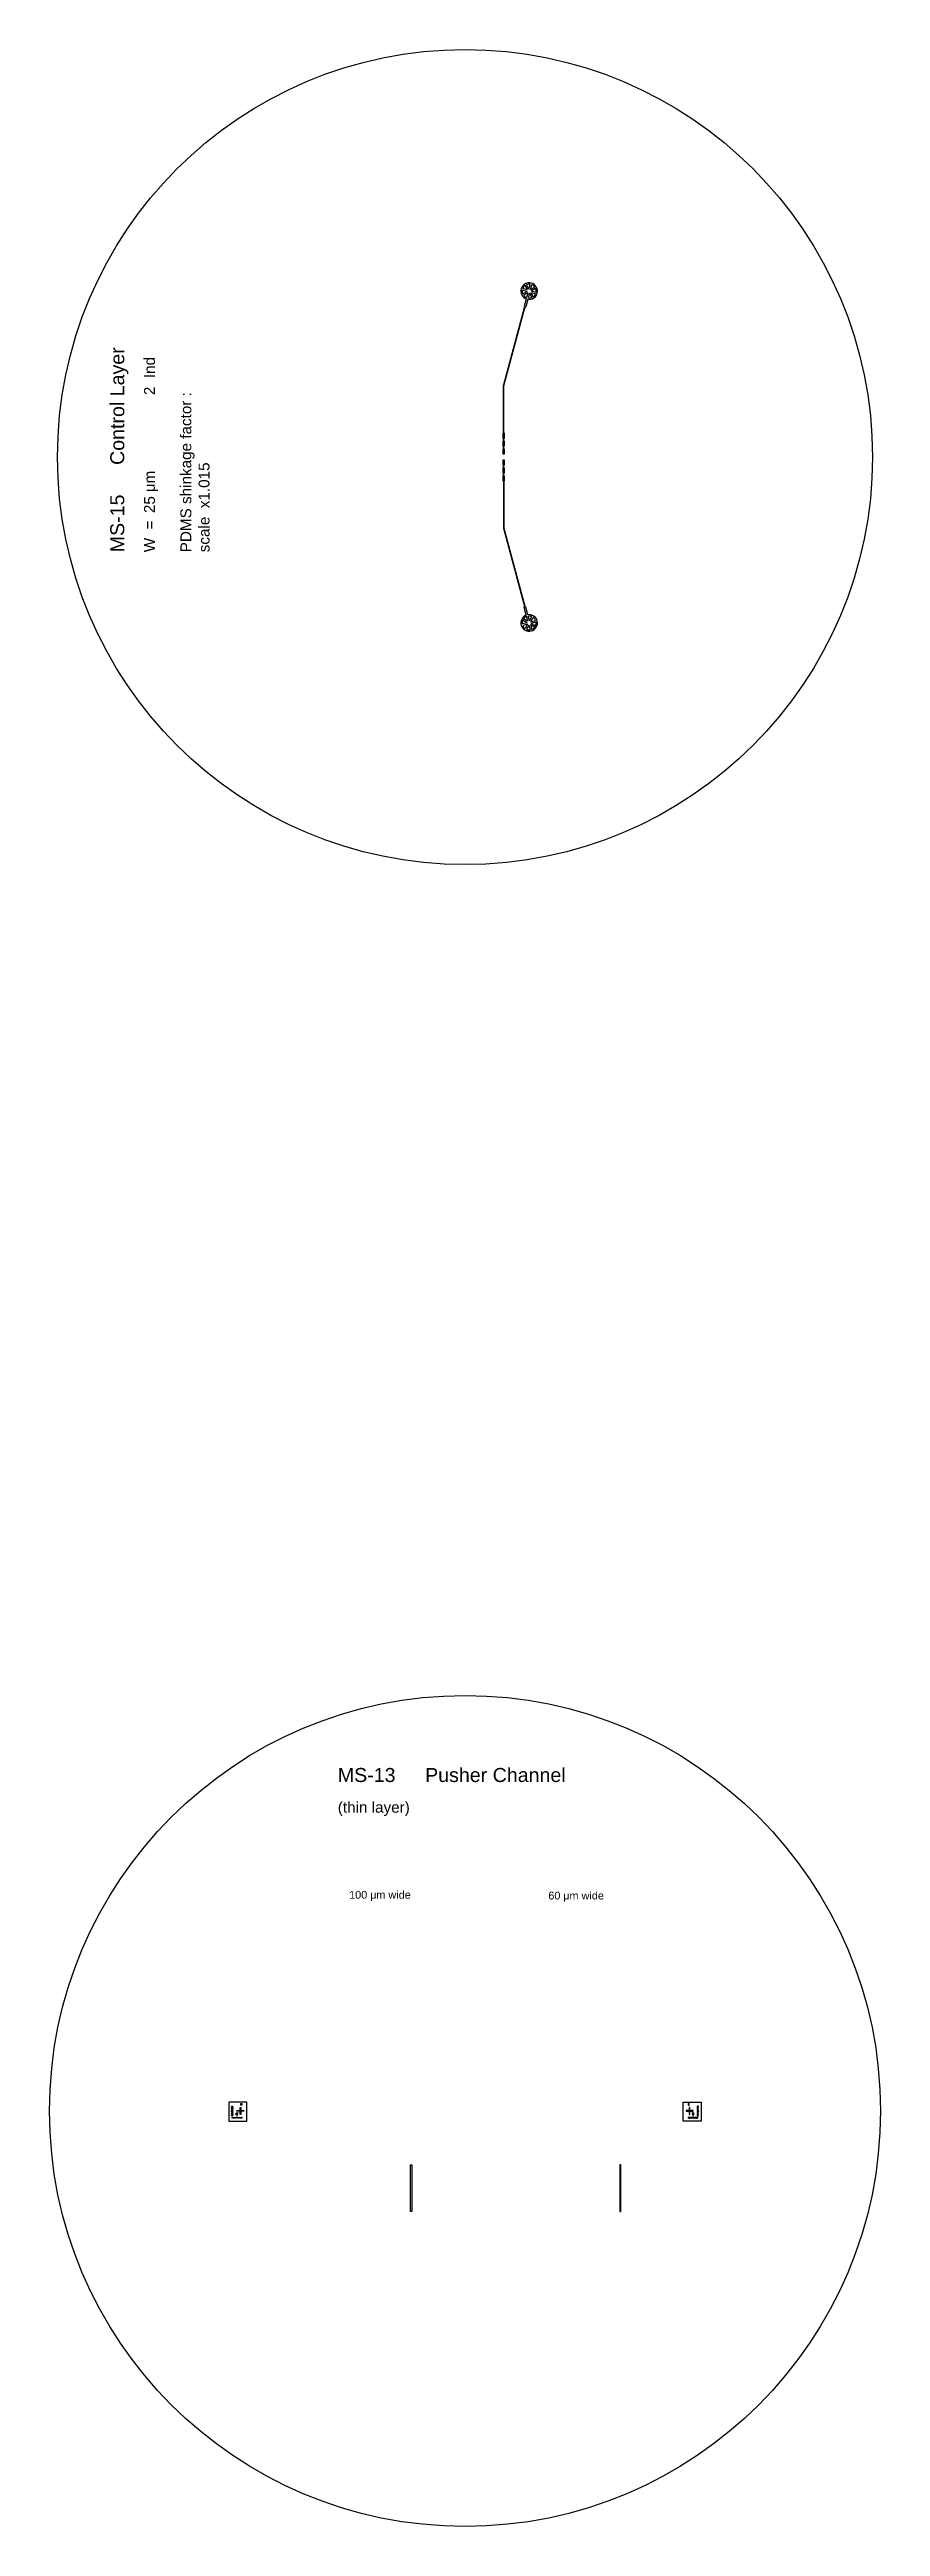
# Model space of a CAD drawing. Header units: millimetres. Extents: x 15269 to 283100, y 18919 to 179261.
# Drawn here: x 121861 to 175157, y 18919 to 177784 of the extents above; entities that cross this region are included whole.
import ezdxf

# ---------------------------------------------------------------- set-up
doc = ezdxf.new("R2010")
doc.units = ezdxf.units.MM
doc.layers.get('0').update_dxf_attribs({"color": 9})
doc.layers.add('Clear', color=140, linetype='Continuous')
doc.layers.add('Opaque', color=30, linetype='Continuous')
doc.styles.get("Standard").update_dxf_attribs({"font": 'arial.ttf'})

msp = doc.modelspace()

# ---------------------------------------------------------------- linework, layer by layer
for centre, radius in [((148509, 151647), 26136), ((148509, 45567), 26648), ((148509, 45567), 26648)]:
    msp.add_circle(centre, radius)
at = {"layer": 'Clear'}
for p, q in [((150983, 156215), (152326, 161228)), ((151007, 156208), (152351, 161222)), ((152438, 161791), (152306, 161302)), ((152306, 161302), (152326, 161228)), ((152405, 161275), (152351, 161222)), ((152536, 161765), (152405, 161275)), ((150983, 153170), (150983, 156215)), ((151008, 153170), (151008, 156215)), ((150983, 153170), (150945, 153170)), ((150945, 153170), (150945, 152865)), ((150945, 152865), (150983, 152865)), ((150983, 152662), (150945, 152662)), ((150945, 152662), (150945, 152358)), ((150983, 152662), (150983, 152865)), ((151046, 153170), (151008, 153170)), ((151008, 152865), (151046, 152865)), ((151008, 152662), (151008, 152865)), ((151046, 152662), (151008, 152662)), ((151046, 152865), (151046, 153170)), ((151046, 152358), (151046, 152662)), ((150945, 152358), (150983, 152358)), ((150983, 152155), (150945, 152155)), ((150945, 152155), (150945, 151850)), ((150945, 151850), (151046, 151850)), ((151046, 151444), (150945, 151444)), ((150945, 151444), (150945, 151140)), ((150945, 151140), (150983, 151140)), ((150945, 150937), (150945, 150632)), ((150983, 150937), (150945, 150937)), ((150983, 152155), (150983, 152358)), ((150983, 150937), (150983, 151140)), ((151008, 152358), (151046, 152358)), ((151008, 152155), (151008, 152358)), ((151046, 152155), (151008, 152155)), ((151008, 151140), (151046, 151140)), ((151008, 150937), (151008, 151140)), ((151046, 150937), (151008, 150937)), ((151046, 151850), (151046, 152155)), ((151046, 151140), (151046, 151444)), ((151046, 150632), (151046, 150937)), ((150945, 150632), (150983, 150632)), ((150945, 150429), (150945, 150125)), ((150983, 150429), (150945, 150429)), ((150945, 150125), (150983, 150125)), ((150983, 150429), (150983, 150632)), ((150983, 150125), (150983, 147080)), ((151008, 150632), (151046, 150632)), ((151008, 150429), (151008, 150632)), ((151046, 150429), (151008, 150429)), ((151008, 150125), (151046, 150125)), ((151008, 150125), (151008, 147080)), ((151046, 150125), (151046, 150429)), ((150983, 147080), (152326, 142066)), ((151007, 147086), (152351, 142073)), ((152306, 141993), (152326, 142066)), ((152438, 141504), (152306, 141993)), ((152405, 142019), (152351, 142073)), ((152536, 141530), (152405, 142019)), ((133364, 46142), (133364, 44922)), ((134509, 46142), (133364, 46142)), ((134509, 44922), (134509, 46142)), ((162509, 46142), (163654, 46142)), ((162509, 44922), (162509, 46142)), ((163654, 46142), (163654, 44922)), ((133364, 44922), (134509, 44922)), ((163654, 44922), (162509, 44922)), ((145008, 39117), (145008, 42117)), ((145008, 42117), (145108, 42117)), ((145108, 42117), (145108, 39117)), ((158508, 42117), (158448, 42117)), ((158448, 42117), (158448, 39117)), ((158508, 39117), (158508, 42117)), ((145108, 39117), (145008, 39117)), ((158448, 39117), (158508, 39117))]:
    msp.add_line(p, q, dxfattribs=at)
for centre, start, end in [((152624, 162290), 260.46502, 249.53498), ((152624, 141005), 110.46502, 99.53498)]:
    msp.add_arc(centre, 533, start, end, dxfattribs=at)
at = {"layer": 'Opaque'}
for p, q in [((152493, 162273), (152183, 162356)), ((152519, 162371), (152209, 162454)), ((152493, 162273), (152215, 162112)), ((152543, 162185), (152266, 162025)), ((152519, 162371), (152358, 162648)), ((152607, 162421), (152446, 162699)), ((152543, 162185), (152460, 161875)), ((152641, 162159), (152558, 161849)), ((152607, 162421), (152690, 162731)), ((152641, 162159), (152801, 161881)), ((152704, 162395), (152787, 162705)), ((152704, 162395), (152982, 162555)), ((152729, 162210), (153039, 162127)), ((152729, 162210), (152889, 161932)), ((152755, 162307), (153033, 162468)), ((152755, 162307), (153065, 162224)), ((152543, 141110), (152460, 141419)), ((152641, 141136), (152558, 141445)), ((152641, 141136), (152801, 141413)), ((152493, 141022), (152183, 140939)), ((152519, 140924), (152209, 140841)), ((152493, 141022), (152215, 141182)), ((152543, 141110), (152266, 141270)), ((152519, 140924), (152358, 140646)), ((152607, 140873), (152446, 140596)), ((152607, 140873), (152690, 140564)), ((152704, 140900), (152787, 140590)), ((152704, 140900), (152982, 140739)), ((152729, 141085), (152889, 141363)), ((152729, 141085), (153039, 141168)), ((152755, 140987), (153065, 141070)), ((152755, 140987), (153033, 140827)), ((133514, 45561), (133514, 45573)), ((133514, 45573), (133614, 45573)), ((133614, 45561), (133514, 45561)), ((133539, 45861), (133539, 45873)), ((133539, 45873), (133614, 45873)), ((133614, 45861), (133539, 45861)), ((133539, 45711), (133539, 45723)), ((133539, 45723), (133614, 45723)), ((133614, 45711), (133539, 45711)), ((133539, 45411), (133539, 45423)), ((133539, 45423), (133614, 45423)), ((133614, 45411), (133539, 45411)), ((133539, 45261), (133539, 45273)), ((133539, 45273), (133614, 45273)), ((133614, 45261), (133539, 45261)), ((133564, 45831), (133564, 45843)), ((133564, 45843), (133614, 45843)), ((133614, 45831), (133564, 45831)), ((133564, 45801), (133564, 45813)), ((133564, 45813), (133614, 45813)), ((133614, 45801), (133564, 45801)), ((133564, 45771), (133564, 45783)), ((133564, 45783), (133614, 45783)), ((133614, 45771), (133564, 45771)), ((133564, 45741), (133564, 45753)), ((133564, 45753), (133614, 45753)), ((133614, 45741), (133564, 45741)), ((133564, 45681), (133564, 45693)), ((133564, 45693), (133614, 45693)), ((133614, 45681), (133564, 45681)), ((133564, 45651), (133564, 45663)), ((133564, 45663), (133614, 45663)), ((133614, 45651), (133564, 45651)), ((133564, 45621), (133564, 45633)), ((133564, 45633), (133614, 45633)), ((133614, 45621), (133564, 45621)), ((133564, 45591), (133564, 45603)), ((133564, 45603), (133614, 45603)), ((133614, 45591), (133564, 45591)), ((133564, 45531), (133564, 45543)), ((133564, 45543), (133614, 45543)), ((133614, 45531), (133564, 45531)), ((133564, 45501), (133564, 45513)), ((133564, 45513), (133614, 45513)), ((133614, 45501), (133564, 45501)), ((133564, 45471), (133564, 45483)), ((133564, 45483), (133614, 45483)), ((133614, 45471), (133564, 45471)), ((133564, 45441), (133564, 45453)), ((133564, 45453), (133614, 45453)), ((133614, 45441), (133564, 45441)), ((133564, 45381), (133564, 45393)), ((133564, 45393), (133614, 45393)), ((133614, 45381), (133564, 45381)), ((133564, 45351), (133564, 45363)), ((133564, 45363), (133614, 45363)), ((133614, 45351), (133564, 45351)), ((133564, 45321), (133564, 45333)), ((133564, 45333), (133614, 45333)), ((133614, 45321), (133564, 45321)), ((133564, 45291), (133564, 45303)), ((133564, 45303), (133614, 45303)), ((133614, 45291), (133564, 45291)), ((133579, 45097), (133579, 45172)), ((133579, 45172), (133591, 45172)), ((133591, 45097), (133579, 45097)), ((133591, 45172), (133591, 45097)), ((133609, 45097), (133609, 45147)), ((133609, 45147), (133621, 45147)), ((133621, 45097), (133609, 45097)), ((133614, 45873), (133614, 45861)), ((133614, 45843), (133614, 45831)), ((133614, 45813), (133614, 45801)), ((133614, 45783), (133614, 45771)), ((133614, 45753), (133614, 45741)), ((133614, 45723), (133614, 45711)), ((133614, 45693), (133614, 45681)), ((133614, 45663), (133614, 45651)), ((133614, 45633), (133614, 45621)), ((133614, 45603), (133614, 45591)), ((133614, 45573), (133614, 45561)), ((133614, 45543), (133614, 45531)), ((133614, 45513), (133614, 45501)), ((133614, 45483), (133614, 45471)), ((133614, 45453), (133614, 45441)), ((133614, 45423), (133614, 45411)), ((133614, 45393), (133614, 45381)), ((133614, 45363), (133614, 45351)), ((133614, 45333), (133614, 45321)), ((133614, 45303), (133614, 45291)), ((133614, 45273), (133614, 45261)), ((133621, 45147), (133621, 45097)), ((133639, 45097), (133639, 45147)), ((133639, 45147), (133651, 45147)), ((133651, 45097), (133639, 45097)), ((133651, 45147), (133651, 45097)), ((133669, 45097), (133669, 45147)), ((133669, 45147), (133681, 45147)), ((133681, 45097), (133669, 45097)), ((133681, 45147), (133681, 45097)), ((133699, 45097), (133699, 45147)), ((133699, 45147), (133711, 45147)), ((133711, 45097), (133699, 45097)), ((133711, 45147), (133711, 45097)), ((133729, 45097), (133729, 45172)), ((133729, 45172), (133741, 45172)), ((133741, 45097), (133729, 45097)), ((133741, 45172), (133741, 45097)), ((133759, 45097), (133759, 45147)), ((133759, 45147), (133771, 45147)), ((133771, 45097), (133759, 45097)), ((133771, 45147), (133771, 45097)), ((133789, 45097), (133789, 45147)), ((133789, 45147), (133801, 45147)), ((133801, 45097), (133789, 45097)), ((133801, 45147), (133801, 45097)), ((133819, 45097), (133819, 45147)), ((133819, 45147), (133831, 45147)), ((133831, 45097), (133819, 45097)), ((133831, 45147), (133831, 45097)), ((133841, 45454), (133861, 45454)), ((133841, 45304), (133841, 45454)), ((133861, 45304), (133841, 45304)), ((133849, 45097), (133849, 45147)), ((133849, 45147), (133861, 45147)), ((133861, 45097), (133849, 45097)), ((133861, 45393), (133932, 45464)), ((133861, 45454), (133861, 45393)), ((133861, 45365), (133861, 45304)), ((133861, 45365), (133932, 45294)), ((133861, 45147), (133861, 45097)), ((133875, 45379), (133946, 45450)), ((133875, 45379), (133946, 45308)), ((133879, 45097), (133879, 45197)), ((133879, 45197), (133891, 45197)), ((133891, 45097), (133879, 45097)), ((133882, 45589), (134082, 45589)), ((133882, 45545), (133882, 45589)), ((134082, 45545), (133882, 45545)), ((133891, 45197), (133891, 45097)), ((133909, 45097), (133909, 45147)), ((133909, 45147), (133921, 45147)), ((133921, 45097), (133909, 45097)), ((133921, 45147), (133921, 45097)), ((133932, 45464), (133946, 45450)), ((133932, 45294), (133946, 45308)), ((133939, 45097), (133939, 45147)), ((133939, 45147), (133951, 45147)), ((133951, 45097), (133939, 45097)), ((133951, 45147), (133951, 45097)), ((133969, 45097), (133969, 45147)), ((133969, 45147), (133981, 45147)), ((133981, 45097), (133969, 45097)), ((133981, 45147), (133981, 45097)), ((133999, 45097), (133999, 45147)), ((133999, 45147), (134011, 45147)), ((134011, 45097), (133999, 45097)), ((134011, 45147), (134011, 45097)), ((134029, 45097), (134029, 45172)), ((134029, 45172), (134041, 45172)), ((134041, 45097), (134029, 45097)), ((134041, 45172), (134041, 45097)), ((134059, 45097), (134059, 45147)), ((134059, 45147), (134071, 45147)), ((134071, 45097), (134059, 45097)), ((134071, 45147), (134071, 45097)), ((134082, 45589), (134082, 45789)), ((134082, 45789), (134126, 45789)), ((134082, 45345), (134082, 45545)), ((134126, 45345), (134082, 45345)), ((134089, 45097), (134089, 45147)), ((134089, 45147), (134101, 45147)), ((134101, 45097), (134089, 45097)), ((134101, 45147), (134101, 45097)), ((134119, 45097), (134119, 45147)), ((134119, 45147), (134131, 45147)), ((134131, 45097), (134119, 45097)), ((134126, 45789), (134126, 45589)), ((134126, 45589), (134326, 45589)), ((134326, 45545), (134126, 45545)), ((134126, 45545), (134126, 45345)), ((134131, 45147), (134131, 45097)), ((134141, 45942), (134141, 46042)), ((134141, 46042), (134153, 46042)), ((134153, 45942), (134141, 45942)), ((134149, 45097), (134149, 45147)), ((134149, 45147), (134161, 45147)), ((134161, 45097), (134149, 45097)), ((134153, 46042), (134153, 45942)), ((134161, 45147), (134161, 45097)), ((134178, 45942), (134178, 46042)), ((134178, 46042), (134190, 46042)), ((134190, 45942), (134178, 45942)), ((134179, 45097), (134179, 45172)), ((134179, 45172), (134191, 45172)), ((134191, 45097), (134179, 45097)), ((134190, 46042), (134190, 45942)), ((134191, 45172), (134191, 45097)), ((134326, 45589), (134326, 45545)), ((162892, 45589), (162692, 45589)), ((162692, 45589), (162692, 45545)), ((162692, 45545), (162892, 45545)), ((162839, 45172), (162827, 45172)), ((162827, 45172), (162827, 45097)), ((162827, 45097), (162839, 45097)), ((162840, 46042), (162828, 46042)), ((162828, 46042), (162828, 45942)), ((162828, 45942), (162840, 45942)), ((162839, 45097), (162839, 45172)), ((162840, 45942), (162840, 46042)), ((162869, 45147), (162857, 45147)), ((162857, 45147), (162857, 45097)), ((162857, 45097), (162869, 45097)), ((162877, 46042), (162865, 46042)), ((162865, 46042), (162865, 45942)), ((162865, 45942), (162877, 45942)), ((162869, 45097), (162869, 45147)), ((162877, 45942), (162877, 46042)), ((162899, 45147), (162887, 45147)), ((162887, 45147), (162887, 45097)), ((162887, 45097), (162899, 45097)), ((162936, 45789), (162892, 45789)), ((162892, 45789), (162892, 45589)), ((162892, 45545), (162892, 45345)), ((162892, 45345), (162936, 45345)), ((162899, 45097), (162899, 45147)), ((162929, 45147), (162917, 45147)), ((162917, 45147), (162917, 45097)), ((162917, 45097), (162929, 45097)), ((162929, 45097), (162929, 45147)), ((162936, 45589), (162936, 45789)), ((163136, 45589), (162936, 45589)), ((162936, 45345), (162936, 45545)), ((162936, 45545), (163136, 45545)), ((162959, 45147), (162947, 45147)), ((162947, 45147), (162947, 45097)), ((162947, 45097), (162959, 45097)), ((162959, 45097), (162959, 45147)), ((162989, 45172), (162977, 45172)), ((162977, 45172), (162977, 45097)), ((162977, 45097), (162989, 45097)), ((162989, 45097), (162989, 45172)), ((163019, 45147), (163007, 45147)), ((163007, 45147), (163007, 45097)), ((163007, 45097), (163019, 45097)), ((163019, 45097), (163019, 45147)), ((163049, 45147), (163037, 45147)), ((163037, 45147), (163037, 45097)), ((163037, 45097), (163049, 45097)), ((163049, 45097), (163049, 45147)), ((163079, 45147), (163067, 45147)), ((163067, 45147), (163067, 45097)), ((163067, 45097), (163079, 45097)), ((163086, 45464), (163072, 45450)), ((163143, 45379), (163072, 45450)), ((163143, 45379), (163072, 45308)), ((163086, 45294), (163072, 45308)), ((163079, 45097), (163079, 45147)), ((163157, 45393), (163086, 45464)), ((163157, 45365), (163086, 45294)), ((163109, 45147), (163097, 45147)), ((163097, 45147), (163097, 45097)), ((163097, 45097), (163109, 45097)), ((163109, 45097), (163109, 45147)), ((163139, 45197), (163127, 45197)), ((163127, 45197), (163127, 45097)), ((163127, 45097), (163139, 45097)), ((163136, 45545), (163136, 45589)), ((163139, 45097), (163139, 45197)), ((163177, 45454), (163157, 45454)), ((163157, 45454), (163157, 45393)), ((163157, 45365), (163157, 45304)), ((163157, 45304), (163177, 45304)), ((163169, 45147), (163157, 45147)), ((163157, 45147), (163157, 45097)), ((163157, 45097), (163169, 45097)), ((163169, 45097), (163169, 45147)), ((163177, 45304), (163177, 45454)), ((163199, 45147), (163187, 45147)), ((163187, 45147), (163187, 45097)), ((163187, 45097), (163199, 45097)), ((163199, 45097), (163199, 45147)), ((163229, 45147), (163217, 45147)), ((163217, 45147), (163217, 45097)), ((163217, 45097), (163229, 45097)), ((163229, 45097), (163229, 45147)), ((163259, 45147), (163247, 45147)), ((163247, 45147), (163247, 45097)), ((163247, 45097), (163259, 45097)), ((163259, 45097), (163259, 45147)), ((163289, 45172), (163277, 45172)), ((163277, 45172), (163277, 45097)), ((163277, 45097), (163289, 45097)), ((163289, 45097), (163289, 45172)), ((163319, 45147), (163307, 45147)), ((163307, 45147), (163307, 45097)), ((163307, 45097), (163319, 45097)), ((163319, 45097), (163319, 45147)), ((163349, 45147), (163337, 45147)), ((163337, 45147), (163337, 45097)), ((163337, 45097), (163349, 45097)), ((163349, 45097), (163349, 45147)), ((163379, 45147), (163367, 45147)), ((163367, 45147), (163367, 45097)), ((163367, 45097), (163379, 45097)), ((163379, 45097), (163379, 45147)), ((163409, 45147), (163397, 45147)), ((163397, 45147), (163397, 45097)), ((163397, 45097), (163409, 45097)), ((163479, 45873), (163404, 45873)), ((163404, 45873), (163404, 45861)), ((163404, 45861), (163479, 45861)), ((163454, 45843), (163404, 45843)), ((163404, 45843), (163404, 45831)), ((163404, 45831), (163454, 45831)), ((163454, 45813), (163404, 45813)), ((163404, 45813), (163404, 45801)), ((163404, 45801), (163454, 45801)), ((163454, 45783), (163404, 45783)), ((163404, 45783), (163404, 45771)), ((163404, 45771), (163454, 45771)), ((163454, 45753), (163404, 45753)), ((163404, 45753), (163404, 45741)), ((163404, 45741), (163454, 45741)), ((163479, 45723), (163404, 45723)), ((163404, 45723), (163404, 45711)), ((163404, 45711), (163479, 45711)), ((163454, 45693), (163404, 45693)), ((163404, 45693), (163404, 45681)), ((163404, 45681), (163454, 45681)), ((163454, 45663), (163404, 45663)), ((163404, 45663), (163404, 45651)), ((163404, 45651), (163454, 45651)), ((163454, 45633), (163404, 45633)), ((163404, 45633), (163404, 45621)), ((163404, 45621), (163454, 45621)), ((163454, 45603), (163404, 45603)), ((163404, 45603), (163404, 45591)), ((163404, 45591), (163454, 45591)), ((163504, 45573), (163404, 45573)), ((163404, 45573), (163404, 45561)), ((163404, 45561), (163504, 45561)), ((163454, 45543), (163404, 45543)), ((163404, 45543), (163404, 45531)), ((163404, 45531), (163454, 45531)), ((163454, 45513), (163404, 45513)), ((163404, 45513), (163404, 45501)), ((163404, 45501), (163454, 45501)), ((163454, 45483), (163404, 45483)), ((163404, 45483), (163404, 45471)), ((163404, 45471), (163454, 45471)), ((163454, 45453), (163404, 45453)), ((163404, 45453), (163404, 45441)), ((163404, 45441), (163454, 45441)), ((163479, 45423), (163404, 45423)), ((163404, 45423), (163404, 45411)), ((163404, 45411), (163479, 45411)), ((163454, 45393), (163404, 45393)), ((163404, 45393), (163404, 45381)), ((163404, 45381), (163454, 45381)), ((163454, 45363), (163404, 45363)), ((163404, 45363), (163404, 45351)), ((163404, 45351), (163454, 45351)), ((163454, 45333), (163404, 45333)), ((163404, 45333), (163404, 45321)), ((163404, 45321), (163454, 45321)), ((163454, 45303), (163404, 45303)), ((163404, 45303), (163404, 45291)), ((163404, 45291), (163454, 45291)), ((163479, 45273), (163404, 45273)), ((163404, 45273), (163404, 45261)), ((163404, 45261), (163479, 45261)), ((163409, 45097), (163409, 45147)), ((163439, 45172), (163427, 45172)), ((163427, 45172), (163427, 45097)), ((163427, 45097), (163439, 45097)), ((163439, 45097), (163439, 45172)), ((163454, 45831), (163454, 45843)), ((163454, 45801), (163454, 45813)), ((163454, 45771), (163454, 45783)), ((163454, 45741), (163454, 45753)), ((163454, 45681), (163454, 45693)), ((163454, 45651), (163454, 45663)), ((163454, 45621), (163454, 45633)), ((163454, 45591), (163454, 45603)), ((163454, 45531), (163454, 45543)), ((163454, 45501), (163454, 45513)), ((163454, 45471), (163454, 45483)), ((163454, 45441), (163454, 45453)), ((163454, 45381), (163454, 45393)), ((163454, 45351), (163454, 45363)), ((163454, 45321), (163454, 45333)), ((163454, 45291), (163454, 45303)), ((163479, 45861), (163479, 45873)), ((163479, 45711), (163479, 45723)), ((163479, 45411), (163479, 45423)), ((163479, 45261), (163479, 45273)), ((163504, 45561), (163504, 45573))]:
    msp.add_line(p, q, dxfattribs=at)
for centre, start, end in [((152624, 162290), 171.52417, 203.47583), ((152624, 162290), 126.52417, 158.47583), ((152624, 162290), 81.52417, 113.47583), ((152624, 162290), 36.52417, 68.47583), ((152624, 162290), 306.52417, 338.47583), ((152624, 162290), 351.52417, 23.47583), ((152624, 162290), 216.52417, 248.47583), ((152624, 162290), 261.52417, 293.47583), ((152624, 141005), 111.52417, 143.47583), ((152624, 141005), 66.52417, 98.47583), ((152624, 141005), 156.52417, 188.47583), ((152624, 141005), 201.52417, 233.47583), ((152624, 141005), 246.52417, 278.47583), ((152624, 141005), 291.52417, 323.47583), ((152624, 141005), 21.52417, 53.47583), ((152624, 141005), 336.52417, 8.47583)]:
    msp.add_arc(centre, 446, start, end, dxfattribs=at)

# ---------------------------------------------------------------- texts
at = {"layer": 'Clear', "insert": (125754, 145540), "char_height": 280, "attachment_point": 1, "rotation": 90}
msp.add_mtext_dynamic_manual_height_columns('{\\H3.2143x;MS-15^I^IControl Layer\\H0.83335x;\\P\\H0.53332x; \\P\\H1.75x;W  =^I 25 \\fSymbol|b0|i0|c2|p18;m\\fArial|b0|i0|c0|p34;m^I^I^I^I^I2  Ind\\P\\PPDMS shinkage factor :\\Pscale  x1.015^I^I^I}', width=17445.26, gutter_width=12.5, heights=[7318], dxfattribs=at)
at = {"layer": 'Clear', "insert": (140350, 67566), "char_height": 280, "attachment_point": 1}
msp.add_mtext_dynamic_manual_height_columns('{\\H3.2143x;MS-13^I^IPusher Channel\\H0.44444x;\\P\\P\\H1.75x;(thin layer)}', width=16592.48, gutter_width=12.5, heights=[7318], dxfattribs=at)
at = {"layer": 'Clear', "char_height": 500, "attachment_point": 1}
for s, insert, width in [('100 {\\fSymbol|b0|i0|c2|p18;m}m wide', (141075, 59682), 5018.81), ('\\pt2500;60 {\\fSymbol|b0|i0|c2|p18;m}m wide', (153852, 59632), 5244.99)]:
    msp.add_mtext(s, dxfattribs=dict(at, insert=insert, width=width))

doc.saveas('drawing.dxf')
